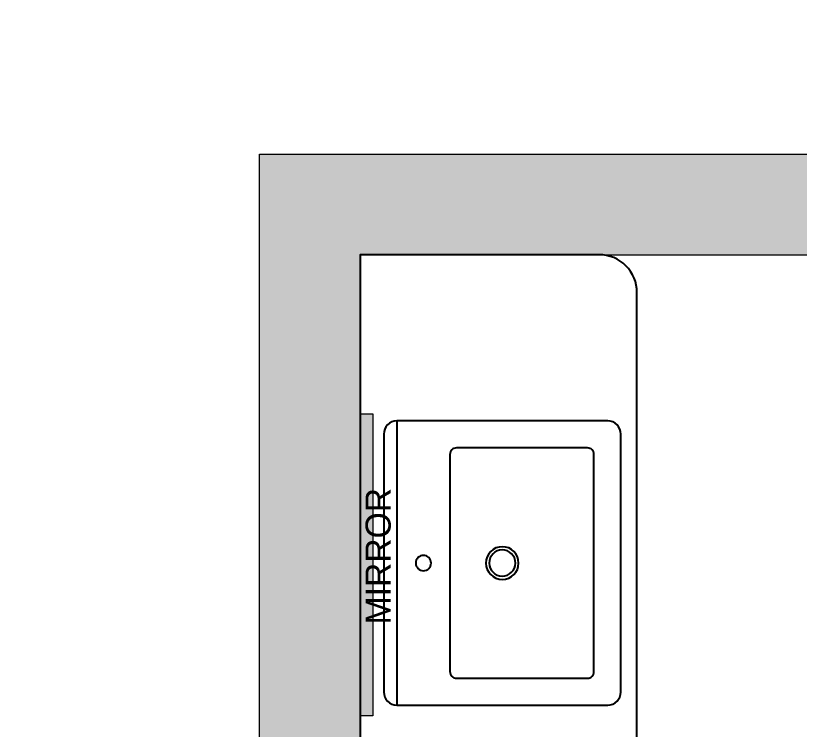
# Model space of a CAD drawing. Header units: inches. Extents: x 2744 to 7136, y -4349 to -2068.
# Drawn here: x 5896.8 to 5959.1, y -3858 to -3801.3 of the extents above; entities that cross this region are included whole.
import ezdxf

# ---------------------------------------------------------------- set-up
doc = ezdxf.new("R2010")
doc.units = ezdxf.units.IN
doc.header["$MEASUREMENT"] = 0
doc.linetypes.add('1', pattern=[0])
doc.linetypes.add('HIDDEN4', pattern=[0.09375, 0.0625, -0.03125])
for name, color, linetype in [('1_text', 252, 'Continuous'), ('OP-ARQ-PUERTA', 3, 'Continuous'), ('OP-PROY 1', 8, 'HIDDEN4')]:
    doc.layers.add(name, color=color, linetype=linetype)
doc.layers.add('DIM', color=40, linetype='1', lineweight=0)
doc.layers.add('HATCH', color=251, linetype='Continuous', lineweight=0, transparency=0.75)
doc.styles.add('HEMI', font='stylu.ttf')
doc.styles.add('syf', font='sylfaen.ttf')

# ---------------------------------------------------------------- blocks, each defined once
blk = doc.blocks.new('wb18.')
at = {"color": 252}
blk.add_line((-10.85, -1), (10.85, -1), dxfattribs=at)
for points in [[(-9.85, 0), (9.85, 0, -0.4142136), (10.85, -1), (10.85, -17.11, -0.4142136), (9.85, -18.11), (-9.85, -18.11, -0.4142136), (-10.85, -17.11), (-10.85, -1, -0.4142136)], [(-8.295, -5.055), (8.295, -5.055, -0.4142136), (8.795, -5.555), (8.795, -15.555, -0.4142136), (8.295, -16.055), (-8.295, -16.055, -0.4142136), (-8.795, -15.555), (-8.795, -5.555, -0.4142136)]]:
    blk.add_lwpolyline(points, format="xyb", close=True, dxfattribs=at)
for centre, radius in [((0, -3.0275), 0.5862), ((0, -9.055), 1.25), ((0, -9.055), 1)]:
    blk.add_circle(centre, radius, dxfattribs=at)
blk = doc.blocks.new('P-3')
at = {"lineweight": 0}
for p, q in [((-0.0339, 0.0988), (-0.0339, 0.0012)), ((-0.0339, 0.0012), (0, 0.0012))]:
    blk.add_line(p, q, dxfattribs=at)
for points in [[(-0.0339, 0.0988), (-0.0339, 0.92), (-0.0755, 0.92), (-0.0755, 0.0988)], [(-0.8939, 0.01), (-0.8878, 0.01), (-0.8878, 0.09), (-0.8939, 0.09)], [(0, 0.01), (0.0061, 0.01), (0.0061, 0.0888), (0, 0.0888)]]:
    blk.add_lwpolyline(points, close=True, dxfattribs=at)
for points in [[(-0.8878, 0.0012), (-0.8539, 0.0012), (-0.8539, 0.0988), (-0.8878, 0.0988)], [(-0.8878, 0.0988), (-0.8878, 0.0012)], [(-0.0339, 0.0988), (0, 0.0988), (0, 0.0012)]]:
    blk.add_lwpolyline(points, dxfattribs=at)
at = {"layer": 'OP-PROY 1', "linetype": 'HIDDEN4', "lineweight": 0}
blk.add_arc((-0.0337, 0.1008), 0.8202, 92.9241, 180.1423, dxfattribs=at)

msp = doc.modelspace()

# ---------------------------------------------------------------- hatches: boundary and pattern name
at = {"layer": 'HATCH', "true_color": 0xc7c8ca, "transparency": 33554687}
h = msp.add_hatch(color=9, dxfattribs=at)
h.dxf.hatch_style = 1
h.paths.add_polyline_path([(5522.145, -3854.301), (5418.145, -3854.301), (5418.145, -3871.917), (5426.145, -3871.917), (5426.145, -3862.301), (5514.145, -3862.301), (5514.145, -3920.106), (5522.145, -3920.106)])
h.paths.add_polyline_path([(5426.145, -3895.917), (5418.145, -3895.917), (5418.145, -3912.301), (5378.145, -3912.301), (5378.145, -4079.301), (5412.145, -4079.301), (5412.145, -4073.301), (5386.145, -4073.301), (5386.145, -3920.301), (5426.145, -3920.301)])
h.paths.add_polyline_path([(5448.145, -3914.301), (5426.145, -3914.301), (5426.145, -3920.301), (5448.145, -3920.301)])
h.paths.add_polyline_path([(5514.145, -3914.301), (5481.145, -3914.301), (5481.145, -3920.106), (5514.145, -3920.106)], flags=17)
h.paths.add_polyline_path([(5522.145, -3954.301), (5516.145, -3954.301), (5516.145, -4073.301), (5484.145, -4073.301), (5484.145, -4079.301), (5516.145, -4079.301), (5516.145, -4139.301), (5537.145, -4139.301), (5537.145, -4133.301), (5522.145, -4133.301)])
h.paths.add_polyline_path([(5386.145, -4079.301), (5378.145, -4079.301), (5378.145, -4144.301), (5386.145, -4144.301)])
h.paths.add_polyline_path([(5522.145, -4139.301), (5516.145, -4139.301), (5516.145, -4144.301), (5516.145, -4197.301), (5522.145, -4197.301)])
h.paths.add_polyline_path([(5657.145, -4038.301), (5752.145, -4038.301), (5752.145, -4031.301), (5645.145, -4031.301), (5645.145, -4075.301), (5651.145, -4075.301), (5651.145, -4133.301), (5631.145, -4133.301), (5631.145, -4139.301), (5651.145, -4139.301), (5651.145, -4197.301), (5657.145, -4197.301), (5657.145, -4191.301)])
h.paths.add_polyline_path([(5657.145, -4197.301), (5651.145, -4197.301), (5651.145, -4260.301), (5657.145, -4260.301)])
h.paths.add_polyline_path([(5819.145, -4191.301), (5794.145, -4191.301), (5794.145, -4143.301), (5792.145, -4143.301), (5792.145, -4031.301), (5786.145, -4031.301), (5786.145, -4142.301), (5783.145, -4142.301), (5783.145, -4191.301), (5722.145, -4191.301), (5722.145, -4197.301), (5722.145, -4260.301), (5858.145, -4260.301), (5858.145, -4197.301), (5852.145, -4197.301), (5852.145, -4224.301), (5852.145, -4252.301), (5822.145, -4252.301), (5728.145, -4252.301), (5728.145, -4197.301), (5819.145, -4197.301)])
h.paths.add_polyline_path([(5858.145, -4191.301), (5852.145, -4191.301), (5852.145, -4197.301), (5858.145, -4197.301)], flags=17)
h.paths.add_polyline_path([(5852.145, -4224.301), (5822.145, -4224.301), (5822.145, -4230.301), (5828.145, -4230.301), (5852.145, -4230.301)], flags=17)
h.paths.add_polyline_path([(5928.145, -4037.301), (5928.145, -4031.301), (5825.145, -4031.301), (5825.145, -4037.301), (5920.145, -4037.301), (5920.145, -4191.301), (5920.145, -4197.301), (5928.145, -4197.301), (5928.145, -4191.301)])
h.paths.add_polyline_path([(6026.145, -4037.301), (6018.145, -4037.301), (6018.145, -4085.301), (6026.145, -4085.301)])
h.paths.add_polyline_path([(6026.145, -3812.301), (5916.145, -3812.301), (5916.145, -3874.301), (5844.145, -3874.301), (5844.145, -3882.301), (5844.145, -3996.301), (5850.145, -3996.301), (5850.145, -3882.301), (5924.145, -3882.301), (5924.145, -3874.301), (5924.145, -3820.301), (6018.145, -3820.301), (6018.145, -3874.301), (5987.145, -3874.301), (5987.145, -3882.301), (6018.145, -3882.301), (6018.145, -4037.301), (6026.145, -4037.301)])
h.paths.add_polyline_path([(5844.145, -3874.301), (5792.145, -3874.301), (5792.145, -3861.409), (5786.145, -3861.409), (5786.145, -3863.301), (5786.145, -3876.301), (5780.145, -3876.301), (5780.145, -3915.301), (5733.145, -3915.301), (5733.145, -3887.301), (5727.145, -3887.301), (5727.145, -3915.301), (5727.145, -3921.301), (5778.145, -3921.301), (5778.145, -3965.301), (5792.145, -3965.301), (5792.145, -3916.301), (5798.145, -3916.301), (5798.145, -3882.301), (5844.145, -3882.301)])
h.paths.add_polyline_path([(5792.145, -3801.301), (5589.145, -3801.301), (5589.145, -3854.301), (5560.145, -3854.301), (5560.145, -3862.301), (5589.145, -3862.301), (5589.145, -3921.301), (5596.145, -3921.301), (5596.145, -3866.301), (5600.145, -3866.301), (5600.145, -3809.301), (5728.145, -3809.301), (5728.145, -3845.301), (5734.145, -3845.301), (5734.145, -3808.301), (5786.145, -3808.301), (5786.145, -3817.301), (5792.145, -3817.301)])
h.paths.add_polyline_path([(5811.145, -3959.301), (5792.145, -3959.301), (5792.145, -3965.301), (5811.145, -3965.301)], flags=17)
at = {"layer": 'HATCH', "true_color": 0x7aafdf, "transparency": 33554687}
h = msp.add_hatch(color=143, dxfattribs=at)
h.dxf.hatch_style = 1
h.paths.add_polyline_path([(5925.145, -3832.948), (5924.145, -3832.948), (5924.145, -3856.948), (5925.145, -3856.948)])

# ---------------------------------------------------------------- linework, layer by layer
msp.add_lwpolyline([(5946.145, -3871.301), (5946.145, -3823.301, 0.414214), (5943.145, -3820.301), (5924.145, -3820.301), (5924.145, -3874.301), (5943.145, -3874.301, 0.414214)], format="xyb", close=True)
at = {"layer": 'DIM', "color": 18, "true_color": 0x000000}
for p, q in [((5916.145, -3874.301), (5916.145, -3812.301)), ((5916.145, -3812.301), (6026.145, -3812.301)), ((5924.145, -3882.301), (5924.145, -3820.301)), ((5924.145, -3820.301), (6018.145, -3820.301))]:
    msp.add_line(p, q, dxfattribs=at)
msp.add_lwpolyline([(5925.145, -3832.948), (5925.145, -3856.948), (5924.145, -3856.948), (5924.145, -3832.948)], close=True, dxfattribs=at)

# ---------------------------------------------------------------- block references
at = {"color": 252, "lineweight": 9, "true_color": 0x939598, "xscale": -1.040751533683908, "yscale": 1.040751533683908, "zscale": 1.040751533683908, "rotation": 90}
msp.add_blockref('wb18.', (5926.015, -3844.806), dxfattribs=at)
at = {"layer": 'OP-ARQ-PUERTA', "color": 18, "lineweight": 0, "true_color": 0x000000, "xscale": 33.78995433802798, "yscale": 33.78995433802798, "zscale": 33.78995433802798, "rotation": 359.9999999392339}
msp.add_blockref('P-3', (5987.145, -3882.342, 0), dxfattribs=at)

# ---------------------------------------------------------------- texts
at = {"layer": '1_text', "color": 18, "ltscale": 0.15, "true_color": 0x000000, "insert": (5925.582, -3844.26), "char_height": 2, "width": 21.73939, "attachment_point": 5, "rotation": 90.00279, "style": 'HEMI'}
msp.add_mtext('MIRROR', dxfattribs=at)
at = {"layer": '1_text', "color": 242, "ltscale": 0.15, "true_color": 0xcd2027, "insert": (5970.278, -3858.717), "char_height": 4, "attachment_point": 5, "rotation": 0.00279, "style": 'syf'}
msp.add_mtext('TOILET\\P7\'10" X 4\'6"', dxfattribs=at)

doc.saveas('drawing.dxf')
